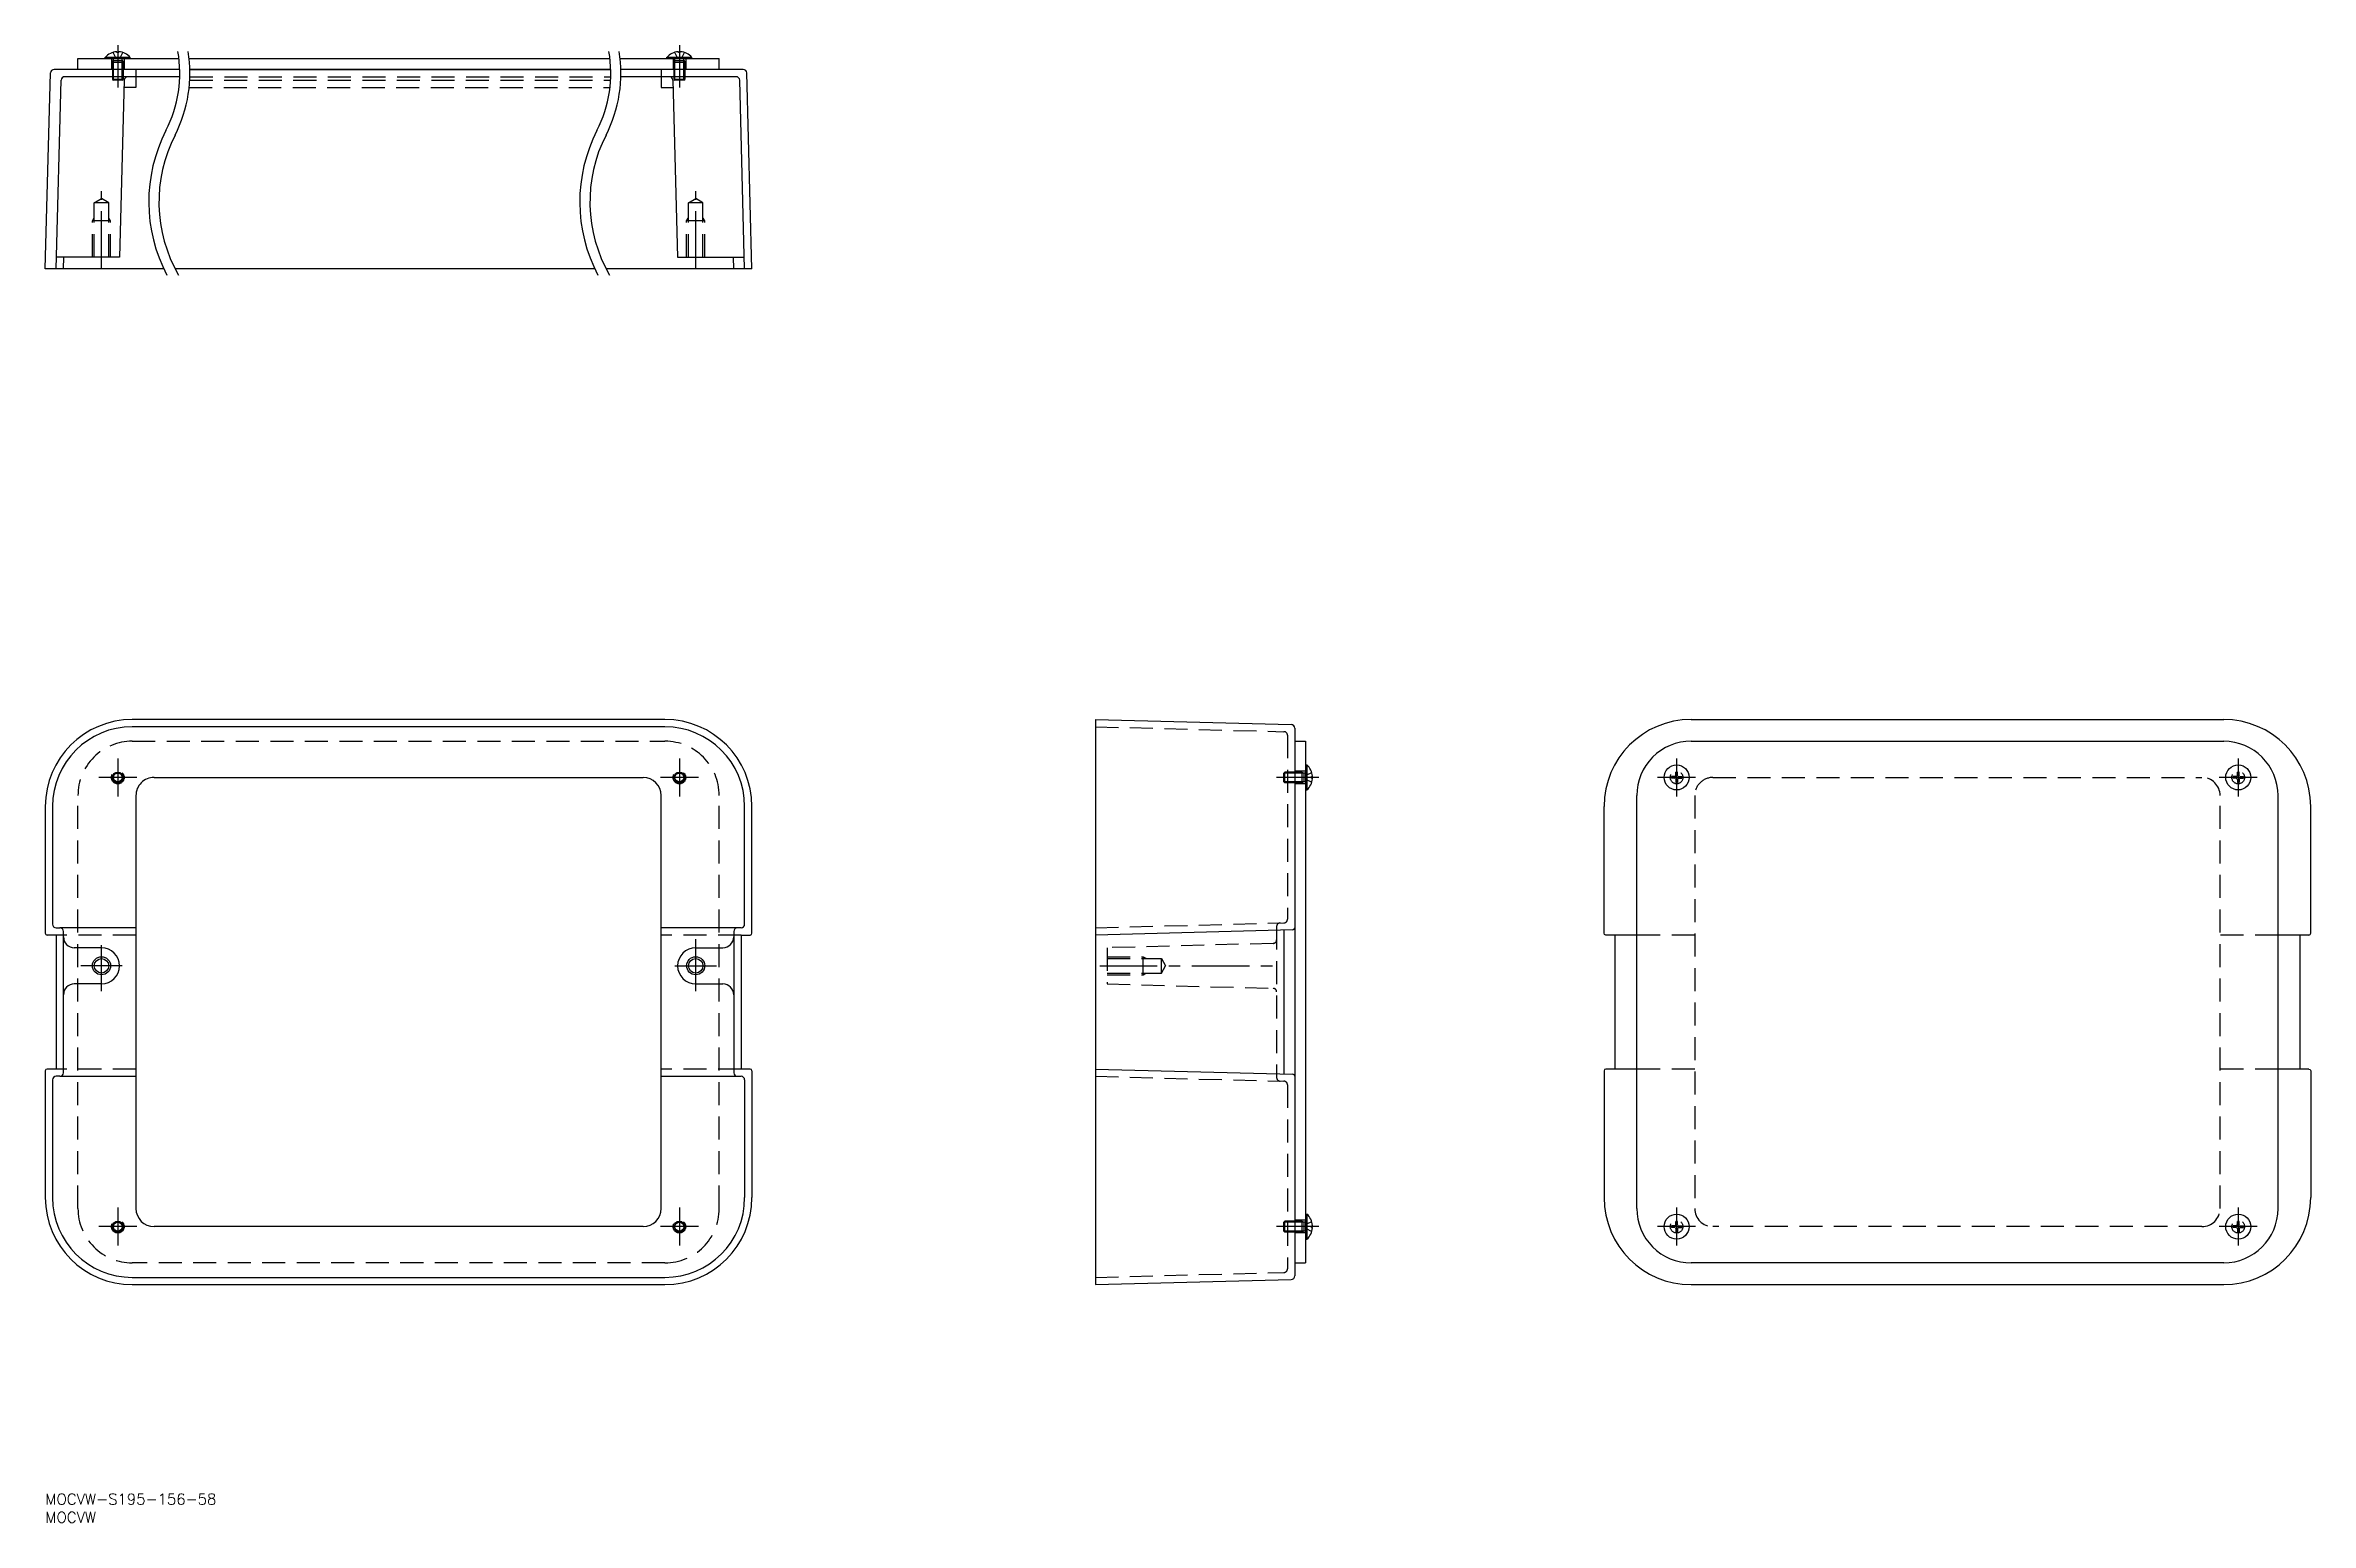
# Model space of a CAD drawing. Extents: x 0 to 625, y -8 to 400.
import ezdxf

# ---------------------------------------------------------------- set-up
doc = ezdxf.new("R2010")
doc.units = 0
doc.header["$LTSCALE"] = 0.5
doc.linetypes.add('CENTER', pattern=[50.8, 31.75, -6.35, 6.35, -6.35])
doc.linetypes.add('DASHED', pattern=[19.05, 12.7, -6.35])
doc.layers.get('0').update_dxf_attribs({"linetype": 'CONTINUOUS'})
doc.layers.add('CENTER', color=1, linetype='CENTER')
doc.styles.get("Standard").update_dxf_attribs({"font": 'txt.shx', "height": 3, "bigfont": 'bigfont.shx'})

# ---------------------------------------------------------------- blocks, each defined once
blk = doc.blocks.new('*U134')
at = {"color": 7, "linetype": 'CONTINUOUS'}
blk.add_text('MOCVW-S195-156-58', height=3, dxfattribs=at).set_placement((0, -3))
blk = doc.blocks.new('*U135')
at = {"color": 7, "linetype": 'CONTINUOUS'}
blk.add_text('MOCVW', height=3, dxfattribs=at).set_placement((0, -8))

msp = doc.modelspace()

# ---------------------------------------------------------------- linework, layer by layer
at = {"color": 7, "linetype": 'CONTINUOUS'}
for p, q in [((9, 396.18), (36.89, 396.18)), ((9, 393.18), (9, 396.18)), ((16.55, 396.53), (23.45, 396.53)), ((16.55, 396.18), (16.55, 396.53)), ((19.77, 397.85), (19.76, 398.05)), ((20.23, 397.85), (19.77, 397.85)), ((20.23, 397.85), (20.24, 398.05)), ((23.45, 396.18), (23.45, 396.53)), ((39.71, 396.18), (155.84, 396.18)), ((158.66, 396.18), (186, 396.18)), ((171.55, 396.53), (178.45, 396.53)), ((171.55, 396.18), (171.55, 396.53)), ((174.77, 397.85), (174.76, 398.05)), ((175.23, 397.85), (174.77, 397.85)), ((175.23, 397.85), (175.24, 398.05)), ((178.45, 396.18), (178.45, 396.53)), ((186, 393.18), (186, 396.18)), ((0, 338.18), (1.41, 392.21)), ((37.1, 393.18), (2.41, 393.18)), ((3, 338.18), (4.36, 390.21)), ((37.1, 391.18), (5.36, 391.18)), ((21.78, 390.21), (20.5, 341.38)), ((25, 388.18), (21.73, 388.18)), ((25, 393.18), (25, 388.18)), ((39.91, 393.18), (156.05, 393.18)), ((156.05, 393.18), (39.91, 393.18)), ((192.59, 393.18), (158.86, 393.18)), ((190.64, 391.18), (158.86, 391.18)), ((170, 393.18), (170, 388.18)), ((170, 388.18), (173.27, 388.18)), ((170, 388.18), (173.27, 388.18)), ((172.65, 391.18), (172.22, 391.18)), ((173.22, 390.21), (174.5, 341.38)), ((193, 338.18), (191.64, 390.21)), ((195, 338.18), (193.59, 392.21)), ((32.67, 338.18), (0, 338.18)), ((20.5, 341.38), (3.08, 341.38)), ((5, 338.18), (5.08, 341.38)), ((151.62, 338.18), (35.79, 338.18)), ((195, 338.18), (154.74, 338.18)), ((174.5, 341.38), (192.92, 341.38)), ((190, 338.18), (189.92, 341.38)), ((171, 213.73), (23.99, 213.73)), ((289.82, 213.73), (289.82, 57.73)), ((289.82, 213.73), (343.85, 212.32)), ((454.21, 213.73), (601.21, 213.73)), ((171, 211.73), (23.99, 211.73)), ((344.82, 211.32), (344.82, 60.15)), ((344.82, 207.73), (347.82, 207.73)), ((347.82, 207.73), (347.82, 63.73)), ((454.21, 207.73), (601.21, 207.73)), ((347.82, 201.18), (348.16, 201.18)), ((348.16, 201.18), (348.16, 194.28)), ((30, 197.73), (165, 197.73)), ((347.82, 194.28), (348.16, 194.28)), ((349.49, 197.96), (349.69, 197.97)), ((349.49, 197.51), (349.49, 197.96)), ((349.49, 197.51), (349.69, 197.49)), ((449.65, 197.97), (448.78, 197.96)), ((449.65, 197.49), (448.78, 197.51)), ((449.87, 198.07), (449.65, 197.97)), ((449.87, 197.39), (449.65, 197.49)), ((449.87, 198.07), (449.97, 198.3)), ((449.87, 197.39), (449.97, 197.17)), ((449.97, 198.3), (449.99, 199.16)), ((449.97, 197.17), (449.99, 196.3)), ((450.46, 198.3), (450.44, 199.16)), ((450.46, 197.17), (450.44, 196.3)), ((450.56, 198.07), (450.46, 198.3)), ((450.56, 197.39), (450.46, 197.17)), ((450.56, 198.07), (450.78, 197.97)), ((450.56, 197.39), (450.78, 197.49)), ((450.78, 197.97), (451.65, 197.96)), ((450.78, 197.49), (451.65, 197.51)), ((604.65, 197.97), (603.78, 197.96)), ((604.65, 197.49), (603.78, 197.51)), ((604.87, 198.07), (604.65, 197.97)), ((604.87, 197.39), (604.65, 197.49)), ((604.87, 198.07), (604.97, 198.3)), ((604.87, 197.39), (604.97, 197.17)), ((604.97, 198.3), (604.99, 199.16)), ((604.97, 197.17), (604.99, 196.3)), ((605.46, 198.3), (605.44, 199.16)), ((605.46, 197.17), (605.44, 196.3)), ((605.56, 198.07), (605.46, 198.3)), ((605.56, 197.39), (605.46, 197.17)), ((605.56, 198.07), (605.78, 197.97)), ((605.56, 197.39), (605.78, 197.49)), ((605.78, 197.97), (606.65, 197.96)), ((605.78, 197.49), (606.65, 197.51)), ((0, 190.31), (0, 154.73)), ((1.99, 189.73), (1.99, 157.23)), ((25, 192.73), (25, 78.73)), ((170, 78.73), (170, 192.73)), ((193, 157.23), (193, 189.73)), ((195, 154.73), (195, 189.73)), ((430.21, 154.73), (430.21, 189.73)), ((439.21, 78.73), (439.21, 192.73)), ((616.21, 78.73), (616.21, 192.73)), ((625.21, 154.73), (625.21, 189.73)), ((3, 154.23), (0.5, 154.23)), ((2.99, 156.23), (4, 156.23)), ((3, 154.23), (3, 117.23)), ((25, 156.23), (4, 156.23)), ((5, 116.23), (5, 155.23)), ((15.51, 150.73), (8, 150.73)), ((191, 156.23), (170, 156.23)), ((179.5, 150.73), (187, 150.73)), ((190, 155.23), (190, 116.23)), ((192, 156.23), (191, 156.23)), ((192, 154.23), (192, 117.23)), ((192, 154.23), (194.5, 154.23)), ((344.33, 155.66), (289.82, 154.23)), ((341.82, 155.59), (341.82, 115.87)), ((439.21, 154.23), (430.71, 154.23)), ((433.21, 154.23), (433.21, 117.23)), ((624.71, 154.23), (616.21, 154.23)), ((622.21, 154.23), (622.21, 117.23)), ((15.51, 140.73), (8, 140.73)), ((179.5, 140.73), (187, 140.73)), ((0, 116.73), (0, 81.73)), ((3, 117.23), (0.5, 117.23)), ((2, 114.23), (2, 81.73)), ((4, 115.23), (3, 115.23)), ((4, 115.23), (25, 115.23)), ((170, 115.23), (191, 115.23)), ((191, 115.23), (192, 115.23)), ((194.5, 117.23), (192, 117.23)), ((193, 114.23), (193, 81.73)), ((195, 116.73), (195, 81.73)), ((289.82, 117.23), (344.33, 115.8)), ((430.21, 116.73), (430.21, 81.73)), ((439.21, 117.23), (430.71, 117.23)), ((624.71, 117.23), (616.21, 117.23)), ((625.21, 116.73), (625.21, 81.73)), ((347.82, 77.18), (348.16, 77.18)), ((348.16, 77.18), (348.16, 70.28)), ((449.97, 74.3), (449.99, 75.16)), ((450.46, 74.3), (450.44, 75.16)), ((604.97, 74.3), (604.99, 75.16)), ((605.46, 74.3), (605.44, 75.16)), ((165, 73.73), (30, 73.73)), ((347.82, 70.28), (348.16, 70.28)), ((349.49, 73.96), (349.69, 73.97)), ((349.49, 73.51), (349.49, 73.96)), ((349.49, 73.51), (349.69, 73.49)), ((449.65, 73.97), (448.78, 73.96)), ((449.65, 73.49), (448.78, 73.51)), ((449.87, 74.07), (449.65, 73.97)), ((449.87, 73.39), (449.65, 73.49)), ((449.87, 74.07), (449.97, 74.3)), ((449.87, 73.39), (449.97, 73.17)), ((449.97, 73.17), (449.99, 72.3)), ((450.46, 73.17), (450.44, 72.3)), ((450.56, 74.07), (450.46, 74.3)), ((450.56, 73.39), (450.46, 73.17)), ((450.56, 74.07), (450.78, 73.97)), ((450.56, 73.39), (450.78, 73.49)), ((450.78, 73.97), (451.65, 73.96)), ((450.78, 73.49), (451.65, 73.51)), ((604.65, 73.97), (603.78, 73.96)), ((604.65, 73.49), (603.78, 73.51)), ((604.87, 74.07), (604.65, 73.97)), ((604.87, 73.39), (604.65, 73.49)), ((604.87, 74.07), (604.97, 74.3)), ((604.87, 73.39), (604.97, 73.17)), ((604.97, 73.17), (604.99, 72.3)), ((605.46, 73.17), (605.44, 72.3)), ((605.56, 74.07), (605.46, 74.3)), ((605.56, 73.39), (605.46, 73.17)), ((605.56, 74.07), (605.78, 73.97)), ((605.56, 73.39), (605.78, 73.49)), ((605.78, 73.97), (606.65, 73.96)), ((605.78, 73.49), (606.65, 73.51)), ((344.82, 63.73), (347.82, 63.73)), ((601.21, 63.73), (454.21, 63.73)), ((24, 59.73), (171, 59.73)), ((24, 57.73), (171, 57.73)), ((289.82, 57.73), (343.85, 59.15)), ((454.21, 57.73), (601.21, 57.73))]:
    msp.add_line(p, q, dxfattribs=at)
at = {"color": 3, "linetype": 'DASHED'}
for p, q in [((18.25, 396.18), (18.25, 393.18)), ((18.5, 395.18), (18.77, 395.65)), ((18.5, 395.18), (18.5, 390.45)), ((18.5, 395.18), (21.5, 395.18)), ((18.69, 397.81), (19.37, 396.44)), ((18.77, 390.18), (18.77, 396.08)), ((18.77, 395.65), (21.23, 395.65)), ((20, 396.1), (19.37, 396.44)), ((20.64, 396.44), (19.37, 396.44)), ((20, 396.1), (20.64, 396.44)), ((21.31, 397.81), (20.64, 396.44)), ((21.23, 390.18), (21.23, 396.08)), ((21.23, 395.65), (21.5, 395.18)), ((21.5, 395.18), (21.5, 390.45)), ((21.75, 396.18), (21.75, 393.18)), ((173.25, 396.18), (173.25, 393.18)), ((173.5, 395.18), (173.77, 395.65)), ((173.5, 395.18), (173.5, 390.45)), ((173.5, 395.18), (176.5, 395.18)), ((173.69, 397.81), (174.37, 396.44)), ((173.77, 390.18), (173.77, 396.08)), ((173.77, 395.65), (176.23, 395.65)), ((175, 396.1), (174.37, 396.44)), ((175.64, 396.44), (174.37, 396.44)), ((175, 396.1), (175.64, 396.44)), ((176.31, 397.81), (175.64, 396.44)), ((176.23, 390.18), (176.23, 396.08)), ((176.23, 395.65), (176.5, 395.18)), ((176.5, 395.18), (176.5, 390.45)), ((176.75, 396.18), (176.75, 393.18)), ((21.5, 390.45), (18.5, 390.45)), ((18.5, 390.45), (18.77, 390.18)), ((21.23, 390.18), (18.77, 390.18)), ((21.23, 390.18), (21.5, 390.45)), ((39.71, 388.18), (155.84, 388.18)), ((39.87, 390.18), (156.01, 390.18)), ((39.91, 391.18), (156.05, 391.18)), ((176.5, 390.45), (173.5, 390.45)), ((173.5, 390.45), (173.77, 390.18)), ((176.23, 390.18), (173.77, 390.18)), ((176.23, 390.18), (176.5, 390.45)), ((13.5, 356.38), (15.5, 357.54)), ((13.5, 341.38), (13.5, 356.38)), ((17.5, 356.38), (13.5, 356.38)), ((17.5, 356.38), (15.5, 357.54)), ((17.5, 341.38), (17.5, 356.38)), ((177.5, 356.38), (179.5, 357.54)), ((177.5, 341.38), (177.5, 356.38)), ((181.5, 356.38), (177.5, 356.38)), ((181.5, 356.38), (179.5, 357.54)), ((181.5, 341.38), (181.5, 356.38)), ((13, 351.38), (13.43, 352.13)), ((13, 341.38), (13, 351.38)), ((18, 351.38), (13, 351.38)), ((18, 351.38), (17.57, 352.13)), ((18, 341.38), (18, 351.38)), ((177, 351.38), (177.43, 352.13)), ((177, 341.38), (177, 351.38)), ((182, 351.38), (177, 351.38)), ((182, 351.38), (181.57, 352.13)), ((182, 341.38), (182, 351.38)), ((24, 207.73), (171, 207.73)), ((289.82, 211.73), (341.85, 210.37)), ((342.82, 209.37), (342.82, 158.59)), ((342.09, 199.23), (341.82, 198.96)), ((347.72, 198.96), (341.82, 198.96)), ((341.82, 196.5), (341.82, 198.96)), ((347.72, 196.5), (341.82, 196.5)), ((341.82, 196.5), (342.09, 196.23)), ((346.82, 199.23), (342.09, 199.23)), ((342.09, 196.23), (342.09, 199.23)), ((346.82, 196.23), (342.09, 196.23)), ((347.82, 199.48), (344.82, 199.48)), ((347.82, 195.98), (344.82, 195.98)), ((346.82, 199.23), (347.29, 198.96)), ((346.82, 199.23), (346.82, 196.23)), ((347.29, 196.5), (346.82, 196.23)), ((347.29, 198.96), (347.29, 196.5)), ((347.73, 197.73), (348.07, 198.37)), ((347.73, 197.73), (348.07, 197.1)), ((349.44, 199.04), (348.07, 198.37)), ((348.07, 197.1), (348.07, 198.37)), ((349.44, 196.42), (348.07, 197.1)), ((460.21, 197.73), (595.21, 197.73)), ((9, 78.73), (9, 192.73)), ((186, 78.73), (186, 192.73)), ((455.21, 192.73), (455.21, 78.73)), ((600.21, 78.73), (600.21, 192.73)), ((289.82, 156.23), (341.85, 157.59)), ((339.82, 156.57), (339.82, 114.9)), ((25, 154.23), (3, 154.23)), ((192, 154.23), (170, 154.23)), ((338.85, 151.92), (293.02, 150.72)), ((293.02, 150.72), (293.02, 140.72)), ((455.21, 154.23), (439.21, 154.23)), ((616.21, 154.23), (600.21, 154.23)), ((293.02, 148.23), (303.02, 148.23)), ((293.02, 147.73), (308.02, 147.73)), ((303.02, 143.23), (303.02, 148.23)), ((303.02, 148.23), (303.77, 147.8)), ((308.02, 143.73), (308.02, 147.73)), ((308.02, 147.73), (309.18, 145.73)), ((308.02, 143.73), (309.18, 145.73)), ((293.02, 143.73), (308.02, 143.73)), ((293.02, 143.23), (303.02, 143.23)), ((293.02, 140.72), (338.85, 139.52)), ((303.02, 143.23), (303.77, 143.67)), ((25, 117.23), (3, 117.23)), ((192, 117.23), (170, 117.23)), ((289.82, 115.23), (341.85, 113.87)), ((342.82, 112.87), (342.82, 62.09)), ((455.21, 117.23), (439.21, 117.23)), ((616.21, 117.23), (600.21, 117.23)), ((342.09, 75.23), (341.82, 74.96)), ((346.82, 75.23), (342.09, 75.23)), ((342.09, 72.23), (342.09, 75.23)), ((347.82, 75.48), (344.82, 75.48)), ((346.82, 75.23), (347.29, 74.96)), ((346.82, 75.23), (346.82, 72.23)), ((349.44, 75.04), (348.07, 74.37)), ((347.72, 74.96), (341.82, 74.96)), ((341.82, 72.5), (341.82, 74.96)), ((347.72, 72.5), (341.82, 72.5)), ((341.82, 72.5), (342.09, 72.23)), ((346.82, 72.23), (342.09, 72.23)), ((347.82, 71.98), (344.82, 71.98)), ((347.29, 72.5), (346.82, 72.23)), ((347.29, 74.96), (347.29, 72.5)), ((347.73, 73.73), (348.07, 74.37)), ((347.73, 73.73), (348.07, 73.1)), ((348.07, 73.1), (348.07, 74.37)), ((349.44, 72.42), (348.07, 73.1)), ((595.21, 73.73), (460.21, 73.73)), ((171, 63.73), (24, 63.73)), ((289.82, 59.73), (341.85, 61.09))]:
    msp.add_line(p, q, dxfattribs=at)
at = {"color": 7, "linetype": 'CONTINUOUS'}
for centre, radius in [((450.21, 197.73), 3.45), ((605.21, 197.73), 3.45), ((20, 197.73), 1.5), ((175, 197.73), 1.5), ((15.5, 145.74), 2), ((179.5, 145.74), 2), ((20, 73.73), 1.5), ((175, 73.73), 1.5), ((450.21, 73.73), 3.45), ((605.21, 73.73), 3.45)]:
    msp.add_circle(centre, radius, dxfattribs=at)
at = {"color": 3, "linetype": 'DASHED'}
for centre in [(20, 197.73), (175, 197.73), (450.21, 197.73), (605.21, 197.73), (20, 73.73), (175, 73.73), (450.21, 73.73), (605.21, 73.73)]:
    msp.add_circle(centre, 1.75, dxfattribs=at)
at = {"color": 3, "linetype": 'CONTINUOUS'}
for centre, radius in [((20, 197.73), 1.23), ((175, 197.73), 1.23), ((15.5, 145.74), 2.5), ((179.5, 145.74), 2.5), ((20, 73.73), 1.23), ((175, 73.73), 1.23)]:
    msp.add_circle(centre, radius, dxfattribs=at)
at = {"color": 7, "linetype": 'CONTINUOUS'}
for centre, radius, start, end in [((20, 393.48), 4.6, 94.2535, 138.59038), ((19.67, 397.88), 0.195, 62.2184, 92.67329), ((20.33, 397.88), 0.195, 87.32671, 117.7816), ((20, 393.48), 4.6, 41.40962, 85.7465), ((175, 393.48), 4.6, 94.2535, 138.59038), ((174.67, 397.88), 0.195, 62.2184, 92.67329), ((175.33, 397.88), 0.195, 87.32671, 117.7816), ((175, 393.48), 4.6, 41.40962, 85.7465), ((2.41, 392.18), 1, 90, 178.5), ((5.36, 390.18), 1, 90, 178.5), ((22.78, 390.18), 1, 90, 178.5), ((172.22, 390.18), 1, 1.5, 90), ((190.64, 390.18), 1, 1.5, 90), ((192.59, 392.18), 1, 1.5, 90), ((23.99, 189.73), 24, 90, 180), ((171, 189.73), 24, 0, 90), ((454.21, 189.73), 24, 90, 180), ((601.21, 189.73), 24, 0, 90), ((23.99, 189.73), 22, 90, 180), ((171, 189.73), 22, 0, 90), ((343.82, 211.32), 1, 0, 88.5), ((454.21, 192.73), 15, 90, 180.00001), ((601.21, 192.73), 15, 0, 90), ((345.12, 197.73), 4.6, 4.2535, 48.59038), ((30, 192.73), 5, 90, 180.00001), ((165, 192.73), 5, 0, 90), ((345.12, 197.73), 4.6, 311.40962, 355.7465), ((349.51, 198.06), 0.195, 332.2184, 2.67329), ((349.51, 197.4), 0.195, 357.32671, 27.7816), ((450.21, 197.73), 1.45, 171.03893, 188.96107), ((450.21, 197.73), 1.45, 81.03893, 98.96107), ((450.21, 197.73), 1.45, 261.03893, 278.96107), ((450.21, 197.73), 1.45, 351.03893, 8.96107), ((605.21, 197.73), 1.45, 171.03893, 188.96107), ((605.21, 197.73), 1.45, 81.03893, 98.96107), ((605.21, 197.73), 1.45, 261.03893, 278.96107), ((605.21, 197.73), 1.45, 351.03893, 8.96107), ((2.99, 157.23), 1, 180, 270), ((192, 157.23), 1, 270, 0), ((0.5, 154.73), 0.5, 180, 270), ((4, 155.23), 1, 0, 90), ((8, 153.73), 3, 180, 270), ((15.5, 145.73), 5, 270, 90), ((179.5, 145.73), 5, 90, 270), ((187, 153.73), 3, 270, 360), ((191, 155.23), 1, 90, 180), ((194.5, 154.73), 0.5, 270, 0), ((344.32, 156.16), 0.5, 271.5, 0), ((624.71, 154.73), 0.5, 270, 0), ((8, 137.73), 3, 90, 180), ((187, 137.73), 3, 360, 90), ((0.5, 116.73), 0.5, 90, 180), ((3, 114.23), 1, 90, 180), ((4, 116.23), 1, 270, 0), ((191, 116.23), 1, 180, 270), ((192, 114.23), 1, 0, 90), ((194.5, 116.73), 0.5, 0, 90), ((344.32, 115.3), 0.5, 0, 88.5), ((430.71, 116.73), 0.5, 90, 180), ((24, 81.73), 24, 180, 270), ((24, 81.73), 22, 180, 270), ((171, 81.73), 22, 270, 0), ((171, 81.73), 24, 270, 0), ((454.21, 81.73), 24, 180, 270), ((601.21, 81.73), 24, 270, 0), ((30, 78.73), 5, 180.00001, 270), ((165, 78.73), 5, 270, 0), ((345.12, 73.73), 4.6, 4.2535, 48.59038), ((454.21, 78.73), 15, 179.99999, 270), ((450.21, 73.73), 1.45, 81.03893, 98.96107), ((601.21, 78.73), 15, 270, 0), ((605.21, 73.73), 1.45, 81.03893, 98.96107), ((345.12, 73.73), 4.6, 311.40962, 355.7465), ((349.51, 74.06), 0.195, 332.2184, 2.67329), ((349.51, 73.4), 0.195, 357.32671, 27.7816), ((450.21, 73.73), 1.45, 171.03893, 188.96107), ((450.21, 73.73), 1.45, 261.03893, 278.96107), ((450.21, 73.73), 1.45, 351.03893, 8.96107), ((605.21, 73.73), 1.45, 171.03893, 188.96107), ((605.21, 73.73), 1.45, 261.03893, 278.96107), ((605.21, 73.73), 1.45, 351.03893, 8.96107), ((343.82, 60.15), 1, 271.5, 0)]:
    msp.add_arc(centre, radius, start, end, dxfattribs=at)
at = {"color": 3, "linetype": 'DASHED'}
for centre, radius, start, end in [((18.24, 397.58), 0.5, 26.3, 36.1933), ((18.67, 396.08), 0.1, 0, 90), ((21.33, 396.08), 0.1, 90, 180), ((21.76, 397.58), 0.5, 143.8067, 153.7), ((173.24, 397.58), 0.5, 26.3, 36.1933), ((173.67, 396.08), 0.1, 0, 90), ((176.33, 396.08), 0.1, 90, 180), ((176.76, 397.58), 0.5, 143.8067, 153.7), ((24, 192.73), 15, 90, 180.00001), ((171, 192.73), 15, 0, 90), ((341.82, 209.37), 1, 0, 88.5), ((347.72, 199.06), 0.1, 270, 0), ((347.72, 196.4), 0.1, 0, 90), ((349.22, 199.49), 0.5, 296.3, 306.1933), ((349.22, 195.97), 0.5, 53.8067, 63.7), ((460.21, 192.73), 5, 90, 180.00001), ((595.21, 192.73), 5, 0, 90), ((340.82, 156.57), 1, 91.5, 180), ((341.82, 158.59), 1, 271.5, 0), ((338.82, 152.92), 1, 271.5, 0), ((338.82, 138.52), 1, 0, 88.5), ((340.82, 114.9), 1, 180, 268.5), ((341.82, 112.87), 1, 0, 88.5), ((24, 78.73), 15, 179.99999, 270), ((171, 78.73), 15, 270, 0), ((347.72, 75.06), 0.1, 270, 0), ((349.22, 75.49), 0.5, 296.3, 306.1933), ((460.21, 78.73), 5, 180.00001, 270), ((595.21, 78.73), 5, 270, 0), ((347.72, 72.4), 0.1, 0, 90), ((349.22, 71.97), 0.5, 53.8067, 63.7), ((341.82, 62.09), 1, 271.5, 0)]:
    msp.add_arc(centre, radius, start, end, dxfattribs=at)
at = {"color": 3, "linetype": 'CONTINUOUS'}
for centre, radius, start, end in [((2.41, 392.18), 34.7, 332.87398, 9.9204), ((2.41, 392.18), 37.51, 332.87398, 9.17749), ((121.36, 392.18), 34.7, 332.87398, 9.9204), ((121.36, 392.18), 37.51, 332.87398, 9.17749), ((71.81, 356.63), 43.27, 152.87398, 207.88966), ((190.76, 356.63), 43.27, 152.87398, 207.88966), ((71.81, 356.63), 40.46, 152.87398, 209.95795), ((190.76, 356.63), 40.46, 152.87398, 209.95795)]:
    msp.add_arc(centre, radius, start, end, dxfattribs=at)
at = {"color": 7, "linetype": 'CONTINUOUS', "extrusion": (0, 0, -1)}
for centre, start, end in [((-430.71, 154.73), 270, 0), ((-624.71, 116.73), 90, 180)]:
    msp.add_arc(centre, 0.5, start, end, dxfattribs=at)
at = {"layer": 'CENTER', "color": 1, "linetype": 'CENTER'}
for p, q in [((20, 399.85), (20, 388.18)), ((175, 399.85), (175, 388.18)), ((15.5, 338.18), (15.5, 359.54)), ((179.5, 338.18), (179.5, 359.54)), ((20, 202.98), (20, 192.49)), ((175, 202.98), (175, 192.49)), ((450.21, 202.98), (450.21, 192.49)), ((605.21, 202.98), (605.21, 192.49)), ((25.25, 197.73), (14.75, 197.73)), ((180.25, 197.73), (169.75, 197.73)), ((351.49, 197.73), (339.82, 197.73)), ((455.46, 197.73), (444.97, 197.73)), ((610.46, 197.73), (599.97, 197.73)), ((15.5, 138.73), (15.5, 151.47)), ((179.5, 138.73), (179.5, 153.05)), ((21.24, 145.73), (9.76, 145.73)), ((173.76, 145.73), (185.24, 145.73)), ((291.02, 145.73), (341.82, 145.73)), ((20, 78.98), (20, 68.49)), ((175, 78.98), (175, 68.49)), ((450.21, 78.98), (450.21, 68.49)), ((605.21, 78.98), (605.21, 68.49)), ((25.25, 73.73), (14.75, 73.73)), ((180.25, 73.73), (169.75, 73.73)), ((351.49, 73.73), (339.82, 73.73)), ((455.46, 73.73), (444.97, 73.73)), ((610.46, 73.73), (599.97, 73.73))]:
    msp.add_line(p, q, dxfattribs=at)

# ---------------------------------------------------------------- block references
at = {"color": 7, "linetype": 'CONTINUOUS'}
for name in ['*U134', '*U135']:
    msp.add_blockref(name, (0, 0), dxfattribs=at)

doc.saveas('drawing.dxf')
